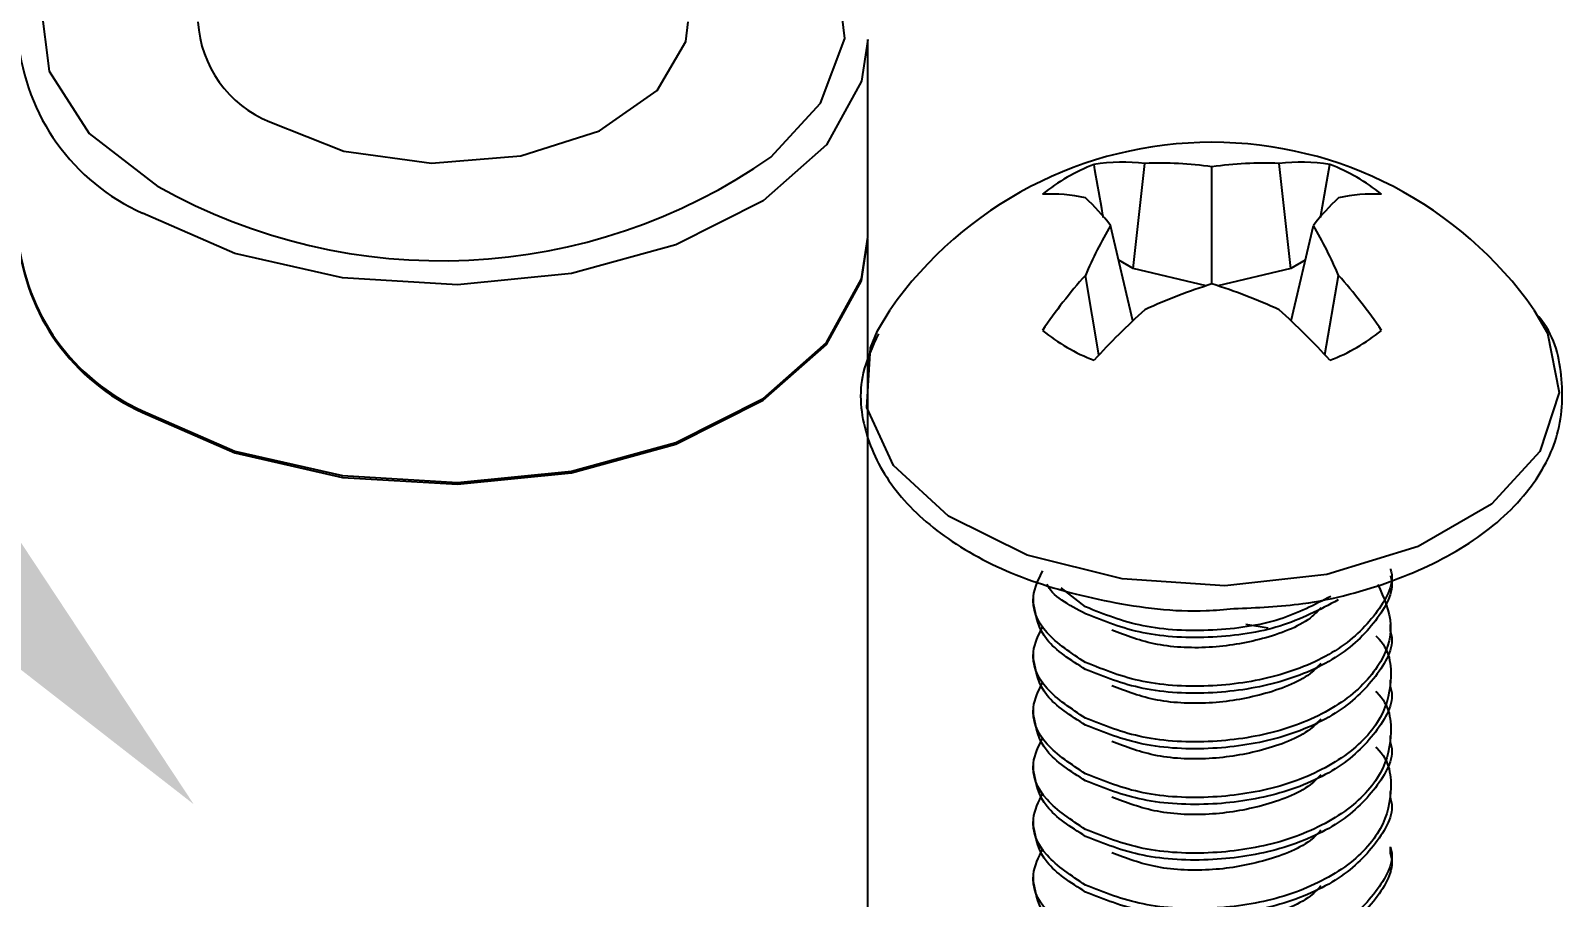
# Model space of a CAD drawing. Extents: x 0 to 16.5, y -14 to 0.
# Drawn here: x 13.298 to 14.001, y -5.911 to -5.514 of the extents above; entities that cross this region are included whole.
import ezdxf
from ezdxf import colors
from ezdxf.entities.mleader import LeaderData, LeaderLine
from ezdxf.math import Vec2, Vec3

# ---------------------------------------------------------------- set-up
doc = ezdxf.new("R2010")
doc.units = 0
doc.header["$LTSCALE"] = 0.5
doc.header["$MEASUREMENT"] = 0
for name, color, linetype in [('FAB DWG', 221, 'CONTINUOUS'), ('Hardware', 242, 'CONTINUOUS'), ('Mounting', 4, 'CONTINUOUS')]:
    doc.layers.add(name, color=color, linetype=linetype)
doc.styles.get("Standard").update_dxf_attribs({"font": 'arial.ttf'})

msp = doc.modelspace()

# ---------------------------------------------------------------- linework, layer by layer
at = {"layer": 'Hardware', "linetype": 'Continuous', "lineweight": 25, "transparency": 16777216}
for p, q in [((13.80406, -5.62263), (13.80938, -5.5745)), ((13.84021, -5.62975), (13.84021, -5.57602)), ((13.87637, -5.62263), (13.87105, -5.5745)), ((13.89006, -5.59926), (13.89437, -5.57494)), ((13.80391, -5.64663), (13.79369, -5.60289)), ((13.87652, -5.64663), (13.88674, -5.60289)), ((13.80406, -5.62263), (13.7974, -5.61878)), ((13.88303, -5.61878), (13.87637, -5.62263)), ((13.78835, -5.6623), (13.78212, -5.62583)), ((13.83748, -5.63062), (13.80406, -5.62263)), ((13.87637, -5.62263), (13.84295, -5.63062)), ((13.89208, -5.6623), (13.89831, -5.62583)), ((13.68668, -5.65126), (13.69243, -5.64156)), ((13.75821, -5.77318), (13.75821, -5.77637)), ((13.78223, -5.77791), (13.77097, -5.7692)), ((13.85583, -5.78584), (13.86608, -5.78755)), ((13.92221, -5.78913), (13.92221, -5.78594)), ((13.75821, -5.7987), (13.75821, -5.80189)), ((13.92221, -5.81465), (13.92221, -5.81146)), ((13.75821, -5.82422), (13.75821, -5.82741)), ((13.92221, -5.84016), (13.92221, -5.83697)), ((13.75821, -5.84973), (13.75821, -5.85292)), ((13.92221, -5.86568), (13.92221, -5.86249)), ((13.75821, -5.87525), (13.75821, -5.87844)), ((13.92221, -5.8912), (13.92221, -5.88801)), ((13.75821, -5.90077), (13.75821, -5.90396))]:
    msp.add_line(p, q, dxfattribs=at)
at = {"layer": 'Hardware', "linetype": 'Continuous', "lineweight": 25, "transparency": 16777216, "flags": 128}
msp.add_lwpolyline([(13.988, -5.64156), (13.99425, -5.65233), (13.99958, -5.6796), (13.99074, -5.70657), (13.96853, -5.73083), (13.93491, -5.75023), (13.89289, -5.76306), (13.84618, -5.76816), (13.79894, -5.76508), (13.75537, -5.75411), (13.71934, -5.73621), (13.69405, -5.71297), (13.68174, -5.68647), (13.68352, -5.65904), (13.68668, -5.65126)], dxfattribs=at)
at = {"layer": 'Hardware', "linetype": 'Continuous', "lineweight": 25, "transparency": 16777216}
for centre, radius, start, end in [((13.84021, -5.74538), 0.1806, 35.08802, 144.91198), ((13.81822, -5.65796), 0.08903, 111.17344, 128.82118), ((13.79939, -5.66279), 0.08886, 83.54521, 98.62958), ((13.81657, -5.74113), 0.16679, 81.85049, 92.46962), ((13.86386, -5.74113), 0.16679, 87.53038, 98.14951), ((13.88103, -5.66279), 0.08886, 81.37042, 96.45479), ((13.86221, -5.65796), 0.08903, 51.17882, 68.82656), ((13.7659, -5.66578), 0.07727, 77.88545, 92.59372), ((13.70293, -5.67426), 0.11546, 38.18304, 46.6966), ((13.9775, -5.67426), 0.11546, 133.3034, 141.81696), ((13.91453, -5.66578), 0.07727, 87.40628, 102.11455), ((13.96472, -5.70349), 0.19843, 149.53505, 156.95991), ((13.71571, -5.70349), 0.19843, 23.04009, 30.46495), ((13.95314, -5.77948), 0.2299, 138.06274, 146.0598), ((13.72729, -5.77948), 0.2299, 33.9402, 41.93726), ((13.92041, -5.88493), 0.26749, 107.44665, 114.52408), ((13.76002, -5.88493), 0.26749, 65.47592, 72.55335), ((14.0474, -5.90415), 0.3544, 132.19105, 137.51163), ((13.63303, -5.90415), 0.3544, 42.48837, 47.80895), ((13.81822, -5.58175), 0.08903, 231.17882, 248.82656), ((13.86221, -5.58175), 0.08903, 291.17344, 308.82118)]:
    msp.add_arc(centre, radius, start, end, dxfattribs=at)
for points, knots in [([(13.79036, -5.59924), (13.79011, -5.59787), (13.78867, -5.58977), (13.78724, -5.58166), (13.78606, -5.57494)], [0, 0, 0, 0, 0.169729, 1, 1, 1, 1]), ([(13.85022, -5.77867), (13.86088, -5.7782), (13.88653, -5.77708), (13.92429, -5.76674), (13.95994, -5.74954), (13.9855, -5.72699), (14.0006, -5.70022), (14.00195, -5.67207), (13.99711, -5.65256), (13.99007, -5.64478), (13.98994, -5.64463)], [0, 0, 0, 0, 0.108513, 0.260972, 0.414412, 0.569308, 0.70776, 0.855419, 0.997326, 1, 1, 1, 1]), ([(13.68714, -5.65263), (13.68434, -5.65854), (13.67731, -5.67337), (13.67991, -5.69919), (13.69364, -5.72538), (13.71807, -5.74767), (13.75176, -5.76533), (13.79265, -5.7763), (13.82698, -5.78076), (13.84599, -5.77905), (13.85022, -5.77867)], [0, 0, 0, 0, 0.093745, 0.235235, 0.37313, 0.514045, 0.660746, 0.809291, 0.957571, 1, 1, 1, 1]), ([(13.78223, -5.80343), (13.77564, -5.7991), (13.76228, -5.79034), (13.75586, -5.77464), (13.76065, -5.76519), (13.76261, -5.76133)], [0, 0, 0, 0, 0.365779, 0.741182, 1, 1, 1, 1]), ([(13.92214, -5.76043), (13.92217, -5.76051), (13.92424, -5.76703), (13.91694, -5.78056), (13.90001, -5.79792), (13.87231, -5.81012), (13.84029, -5.81518), (13.80763, -5.81355), (13.79062, -5.80677), (13.78223, -5.80343)], [0, 0, 0, 0, 0.001912, 0.16499, 0.333323, 0.501657, 0.664735, 0.834544, 1, 1, 1, 1]), ([(13.78223, -5.7811), (13.77442, -5.77699), (13.7666, -5.77287), (13.76454, -5.76742), (13.76454, -5.76741)], [0, 0, 0, 0, 0.9988749, 1, 1, 1, 1]), ([(13.92214, -5.76362), (13.92217, -5.7637), (13.92424, -5.77022), (13.91694, -5.78375), (13.90001, -5.80111), (13.87231, -5.81331), (13.84029, -5.81837), (13.80763, -5.81674), (13.79062, -5.80996), (13.78223, -5.80662)], [0, 0, 0, 0, 0.001912, 0.16499, 0.333323, 0.501657, 0.664735, 0.834544, 1, 1, 1, 1]), ([(13.91636, -5.76755), (13.91914, -5.77374), (13.92479, -5.78634), (13.91774, -5.80605), (13.89979, -5.82344), (13.87237, -5.83563), (13.84028, -5.8407), (13.80763, -5.83906), (13.79062, -5.83229), (13.78223, -5.82894)], [0, 0, 0, 0, 0.135905, 0.27709, 0.422824, 0.568559, 0.709744, 0.856757, 1, 1, 1, 1]), ([(13.89479, -5.77305), (13.88729, -5.77693), (13.87147, -5.78513), (13.84014, -5.78958), (13.80766, -5.78805), (13.79064, -5.78126), (13.78223, -5.77791)], [0, 0, 0, 0, 0.2278321, 0.4805168, 0.7436315, 1, 1, 1, 1]), ([(13.8982, -5.77472), (13.88964, -5.7792), (13.87278, -5.78802), (13.84016, -5.79279), (13.80766, -5.79124), (13.79063, -5.78445), (13.78223, -5.7811)], [0, 0, 0, 0, 0.252496, 0.49711, 0.75182, 1, 1, 1, 1]), ([(13.78223, -5.80662), (13.77538, -5.80228), (13.76159, -5.79354), (13.75939, -5.78212), (13.75829, -5.77636)], [0, 0, 0, 0, 0.4963371, 1, 1, 1, 1]), ([(13.89018, -5.77829), (13.88894, -5.77962), (13.88321, -5.78572), (13.86536, -5.79273), (13.84036, -5.79725), (13.81433, -5.79625), (13.80085, -5.79109), (13.79419, -5.78855)], [0, 0, 0, 0, 0.065563, 0.301515, 0.530069, 0.768099, 1, 1, 1, 1]), ([(13.78223, -5.82894), (13.77564, -5.82462), (13.76228, -5.81586), (13.75586, -5.80015), (13.76065, -5.7907), (13.76261, -5.78685)], [0, 0, 0, 0, 0.3657785, 0.7411822, 1, 1, 1, 1]), ([(13.92214, -5.78914), (13.92217, -5.78921), (13.92424, -5.79574), (13.91694, -5.80926), (13.90001, -5.82662), (13.87231, -5.83883), (13.84029, -5.84389), (13.80763, -5.84225), (13.79062, -5.83548), (13.78223, -5.83213)], [0, 0, 0, 0, 0.001912, 0.16499, 0.333323, 0.501657, 0.664735, 0.834544, 1, 1, 1, 1]), ([(13.9154, -5.79109), (13.91556, -5.79124), (13.92182, -5.79712), (13.92357, -5.81175), (13.91813, -5.83146), (13.89969, -5.84899), (13.87239, -5.86114), (13.84027, -5.86622), (13.80763, -5.86458), (13.79063, -5.85781), (13.78223, -5.85446)], [0, 0, 0, 0, 0.003884, 0.148717, 0.287809, 0.431382, 0.574956, 0.714048, 0.858881, 1, 1, 1, 1]), ([(13.78223, -5.83213), (13.77538, -5.8278), (13.76159, -5.81906), (13.75939, -5.80763), (13.75829, -5.80188)], [0, 0, 0, 0, 0.496337, 1, 1, 1, 1]), ([(13.89018, -5.80381), (13.88894, -5.80513), (13.88321, -5.81124), (13.86536, -5.81825), (13.84036, -5.82276), (13.81433, -5.82177), (13.80085, -5.81661), (13.79419, -5.81407)], [0, 0, 0, 0, 0.065563, 0.301515, 0.530069, 0.768099, 1, 1, 1, 1]), ([(13.78223, -5.85446), (13.77564, -5.85014), (13.76228, -5.84138), (13.75586, -5.82567), (13.76065, -5.81622), (13.76261, -5.81236)], [0, 0, 0, 0, 0.3657785, 0.7411822, 1, 1, 1, 1]), ([(13.92214, -5.81466), (13.92217, -5.81473), (13.92424, -5.82125), (13.91694, -5.83478), (13.90001, -5.85214), (13.87231, -5.86434), (13.84029, -5.86941), (13.80763, -5.86777), (13.79062, -5.861), (13.78223, -5.85765)], [0, 0, 0, 0, 0.001912, 0.16499, 0.333323, 0.501657, 0.664735, 0.834544, 1, 1, 1, 1]), ([(13.9154, -5.8166), (13.91556, -5.81676), (13.92182, -5.82264), (13.92357, -5.83727), (13.91813, -5.85697), (13.89969, -5.8745), (13.87239, -5.88666), (13.84027, -5.89174), (13.80763, -5.8901), (13.79063, -5.88332), (13.78223, -5.87998)], [0, 0, 0, 0, 0.003884, 0.148717, 0.287809, 0.431382, 0.574956, 0.714048, 0.858881, 1, 1, 1, 1]), ([(13.78223, -5.85765), (13.77538, -5.85331), (13.76159, -5.84458), (13.75939, -5.83315), (13.75829, -5.8274)], [0, 0, 0, 0, 0.4963371, 1, 1, 1, 1]), ([(13.89018, -5.82932), (13.88894, -5.83065), (13.88321, -5.83675), (13.86536, -5.84376), (13.84036, -5.84828), (13.81433, -5.84729), (13.80085, -5.84213), (13.79419, -5.83958)], [0, 0, 0, 0, 0.065563, 0.301515, 0.530069, 0.768099, 1, 1, 1, 1]), ([(13.78223, -5.87998), (13.77564, -5.87565), (13.76228, -5.86689), (13.75586, -5.85119), (13.76065, -5.84174), (13.76261, -5.83788)], [0, 0, 0, 0, 0.365779, 0.741182, 1, 1, 1, 1]), ([(13.92214, -5.84017), (13.92217, -5.84025), (13.92424, -5.84677), (13.91694, -5.8603), (13.90001, -5.87766), (13.87231, -5.88986), (13.84029, -5.89492), (13.80763, -5.89329), (13.79062, -5.88651), (13.78223, -5.88317)], [0, 0, 0, 0, 0.0019117, 0.1649899, 0.3333232, 0.5016566, 0.6647348, 0.8345443, 1, 1, 1, 1]), ([(13.9154, -5.84212), (13.91556, -5.84227), (13.92182, -5.84816), (13.92357, -5.86278), (13.91813, -5.88249), (13.89969, -5.90002), (13.87239, -5.91218), (13.84027, -5.91725), (13.80763, -5.91562), (13.79063, -5.90884), (13.78223, -5.9055)], [0, 0, 0, 0, 0.0038841, 0.1487169, 0.2878086, 0.4313823, 0.5749561, 0.7140477, 0.8588806, 1, 1, 1, 1]), ([(13.78223, -5.88317), (13.77538, -5.87883), (13.76159, -5.87009), (13.75939, -5.85867), (13.75829, -5.85291)], [0, 0, 0, 0, 0.496337, 1, 1, 1, 1]), ([(13.89018, -5.85484), (13.88894, -5.85617), (13.88321, -5.86227), (13.86536, -5.86928), (13.84036, -5.8738), (13.81433, -5.8728), (13.80085, -5.86765), (13.79419, -5.8651)], [0, 0, 0, 0, 0.065563, 0.301515, 0.530069, 0.768099, 1, 1, 1, 1]), ([(13.78223, -5.9055), (13.77564, -5.90117), (13.76228, -5.89241), (13.75586, -5.87671), (13.76065, -5.86725), (13.76261, -5.8634)], [0, 0, 0, 0, 0.365779, 0.741182, 1, 1, 1, 1]), ([(13.92214, -5.86569), (13.92217, -5.86576), (13.92424, -5.87229), (13.91694, -5.88582), (13.90001, -5.90317), (13.87231, -5.91538), (13.84029, -5.92044), (13.80763, -5.91881), (13.79062, -5.91203), (13.78223, -5.90868)], [0, 0, 0, 0, 0.001912, 0.16499, 0.333323, 0.501657, 0.664735, 0.834544, 1, 1, 1, 1]), ([(13.78223, -5.90868), (13.77538, -5.90435), (13.76159, -5.89561), (13.75939, -5.88419), (13.75829, -5.87843)], [0, 0, 0, 0, 0.496337, 1, 1, 1, 1]), ([(13.89018, -5.88036), (13.88894, -5.88168), (13.88321, -5.88779), (13.86536, -5.8948), (13.84036, -5.89932), (13.81433, -5.89832), (13.80085, -5.89316), (13.79419, -5.89062)], [0, 0, 0, 0, 0.065563, 0.301515, 0.530069, 0.768099, 1, 1, 1, 1]), ([(13.92214, -5.88802), (13.92217, -5.88809), (13.92424, -5.89462), (13.91694, -5.90814), (13.90001, -5.9255), (13.87231, -5.9377), (13.84029, -5.94277), (13.80763, -5.94113), (13.79062, -5.93436), (13.78223, -5.93101)], [0, 0, 0, 0, 0.001912, 0.16499, 0.333323, 0.501657, 0.664735, 0.834544, 1, 1, 1, 1]), ([(13.78223, -5.93101), (13.77564, -5.92669), (13.76228, -5.91793), (13.75586, -5.90222), (13.76065, -5.89277), (13.76261, -5.88891)], [0, 0, 0, 0, 0.365779, 0.741182, 1, 1, 1, 1]), ([(13.92214, -5.89121), (13.92217, -5.89128), (13.92424, -5.8978), (13.91694, -5.91133), (13.90001, -5.92869), (13.87231, -5.94089), (13.84029, -5.94596), (13.80763, -5.94432), (13.79062, -5.93755), (13.78223, -5.9342)], [0, 0, 0, 0, 0.001912, 0.16499, 0.333323, 0.501657, 0.664735, 0.834544, 1, 1, 1, 1]), ([(13.78223, -5.9342), (13.77538, -5.92986), (13.76159, -5.92113), (13.75939, -5.9097), (13.75829, -5.90395)], [0, 0, 0, 0, 0.496337, 1, 1, 1, 1]), ([(13.89018, -5.90587), (13.88894, -5.9072), (13.88321, -5.9133), (13.86536, -5.92032), (13.84036, -5.92483), (13.81433, -5.92384), (13.80085, -5.91868), (13.79419, -5.91613)], [0, 0, 0, 0, 0.065563, 0.301515, 0.530069, 0.768099, 1, 1, 1, 1])]:
    msp.add_open_spline(points, degree=3, knots=knots, dxfattribs=at)
at = {"layer": 'Mounting', "linetype": 'Continuous', "lineweight": 25, "transparency": 16777216}
for p, q in [((13.68223, -5.60832), (13.68223, -5.51767)), ((13.68223, -6.53603), (13.68223, -5.60914))]:
    msp.add_line(p, q, dxfattribs=at)
at = {"layer": 'Mounting', "linetype": 'Continuous', "lineweight": 25, "transparency": 16777216, "flags": 128}
for points in [[(13.3675, -5.42811), (13.33913, -5.44552), (13.31389, -5.47219), (13.3027, -5.50189), (13.30645, -5.5322), (13.32485, -5.56068), (13.35641, -5.58501)], [(13.63776, -5.57157), (13.66056, -5.54682), (13.67175, -5.51712), (13.668, -5.48681), (13.6496, -5.45834), (13.61804, -5.43401), (13.60548, -5.4274)], [(13.40768, -5.55542), (13.44178, -5.5689), (13.48203, -5.57437), (13.52298, -5.57107), (13.5591, -5.55946), (13.58551, -5.5411), (13.59865, -5.51848), (13.59973, -5.50951)], [(13.68223, -5.51767), (13.67939, -5.5368), (13.66333, -5.56601), (13.6342, -5.59164), (13.59417, -5.61178), (13.54622, -5.62494), (13.49388, -5.63015), (13.44106, -5.62702), (13.39165, -5.61577), (13.34934, -5.59725)], [(13.34934, -5.6879), (13.39165, -5.70642), (13.44106, -5.71766), (13.49388, -5.7208), (13.54622, -5.71559), (13.59417, -5.70243), (13.6342, -5.68229), (13.66333, -5.65666), (13.67939, -5.62744), (13.68223, -5.60832)], [(13.34934, -5.68872), (13.39165, -5.70724), (13.44106, -5.71848), (13.49388, -5.72162), (13.54622, -5.71641), (13.59417, -5.70324), (13.6342, -5.6831), (13.66333, -5.65747), (13.67939, -5.62826), (13.68223, -5.60914)]]:
    msp.add_lwpolyline(points, dxfattribs=at)
at = {"layer": 'Mounting', "linetype": 'Continuous', "lineweight": 25, "transparency": 16777216}
for centre, radius, start, end in [((13.42755, -5.50637), 0.05292, 183.39461, 247.93893), ((13.38893, -5.50856), 0.09713, 185.38678, 245.94676), ((13.4864, -5.35446), 0.26467, 240.58515, 304.88204), ((13.38893, -5.5992), 0.09713, 185.38678, 245.94676), ((13.38893, -5.60002), 0.09713, 185.38678, 245.94676)]:
    msp.add_arc(centre, radius, start, end, dxfattribs=at)

# ---------------------------------------------------------------- leaders
at = {"layer": 'FAB DWG', "transparency": 16777216}
ml = msp.add_multileader_mtext('Standard', dxfattribs=at)
ml.set_content('HW00111', color=256)
ml.set_leader_properties()
ml.build(insert=Vec2(0, 0))
ml.multileader.update_dxf_attribs({"dogleg_length": 0.20557, "arrow_head_size": 0.188})
ctx = ml.context
ctx.base_point, ctx.char_height, ctx.arrow_head_size, ctx.landing_gap_size, ctx.plane_origin = Vec3(11.51529, -5.52066), 0.188, 0.188, 0.09, Vec3(13.01836, -5.75106)
notes = []
notes.append((ctx, [(1, (1, 1, 0), (13.05088, -5.52066), (-1, 0), 0.25696, [(0, [(13.37281, -5.8684)], 0, [])])]))
ctx.mtext.insert, ctx.mtext.width, ctx.mtext.defined_height, ctx.mtext.flow_direction = Vec3(11.60529, -5.42505), 2.3076853, 0.42602, 5
for ctx, leaders in notes:
    for number, flags, end, landing, length, lines in leaders:
        leader = LeaderData()
        leader.index, (leader.has_last_leader_line, leader.has_dogleg_vector, leader.attachment_direction) = number, flags
        leader.last_leader_point, leader.dogleg_vector, leader.dogleg_length = Vec3(end), Vec3(landing), length
        for number, points, colour, breaks in lines:
            line = LeaderLine()
            line.index, line.vertices, line.color, line.breaks = number, Vec3.list(points), colors.encode_raw_color(colour), breaks
            leader.lines.append(line)
        ctx.leaders.append(leader)

doc.saveas('drawing.dxf')
